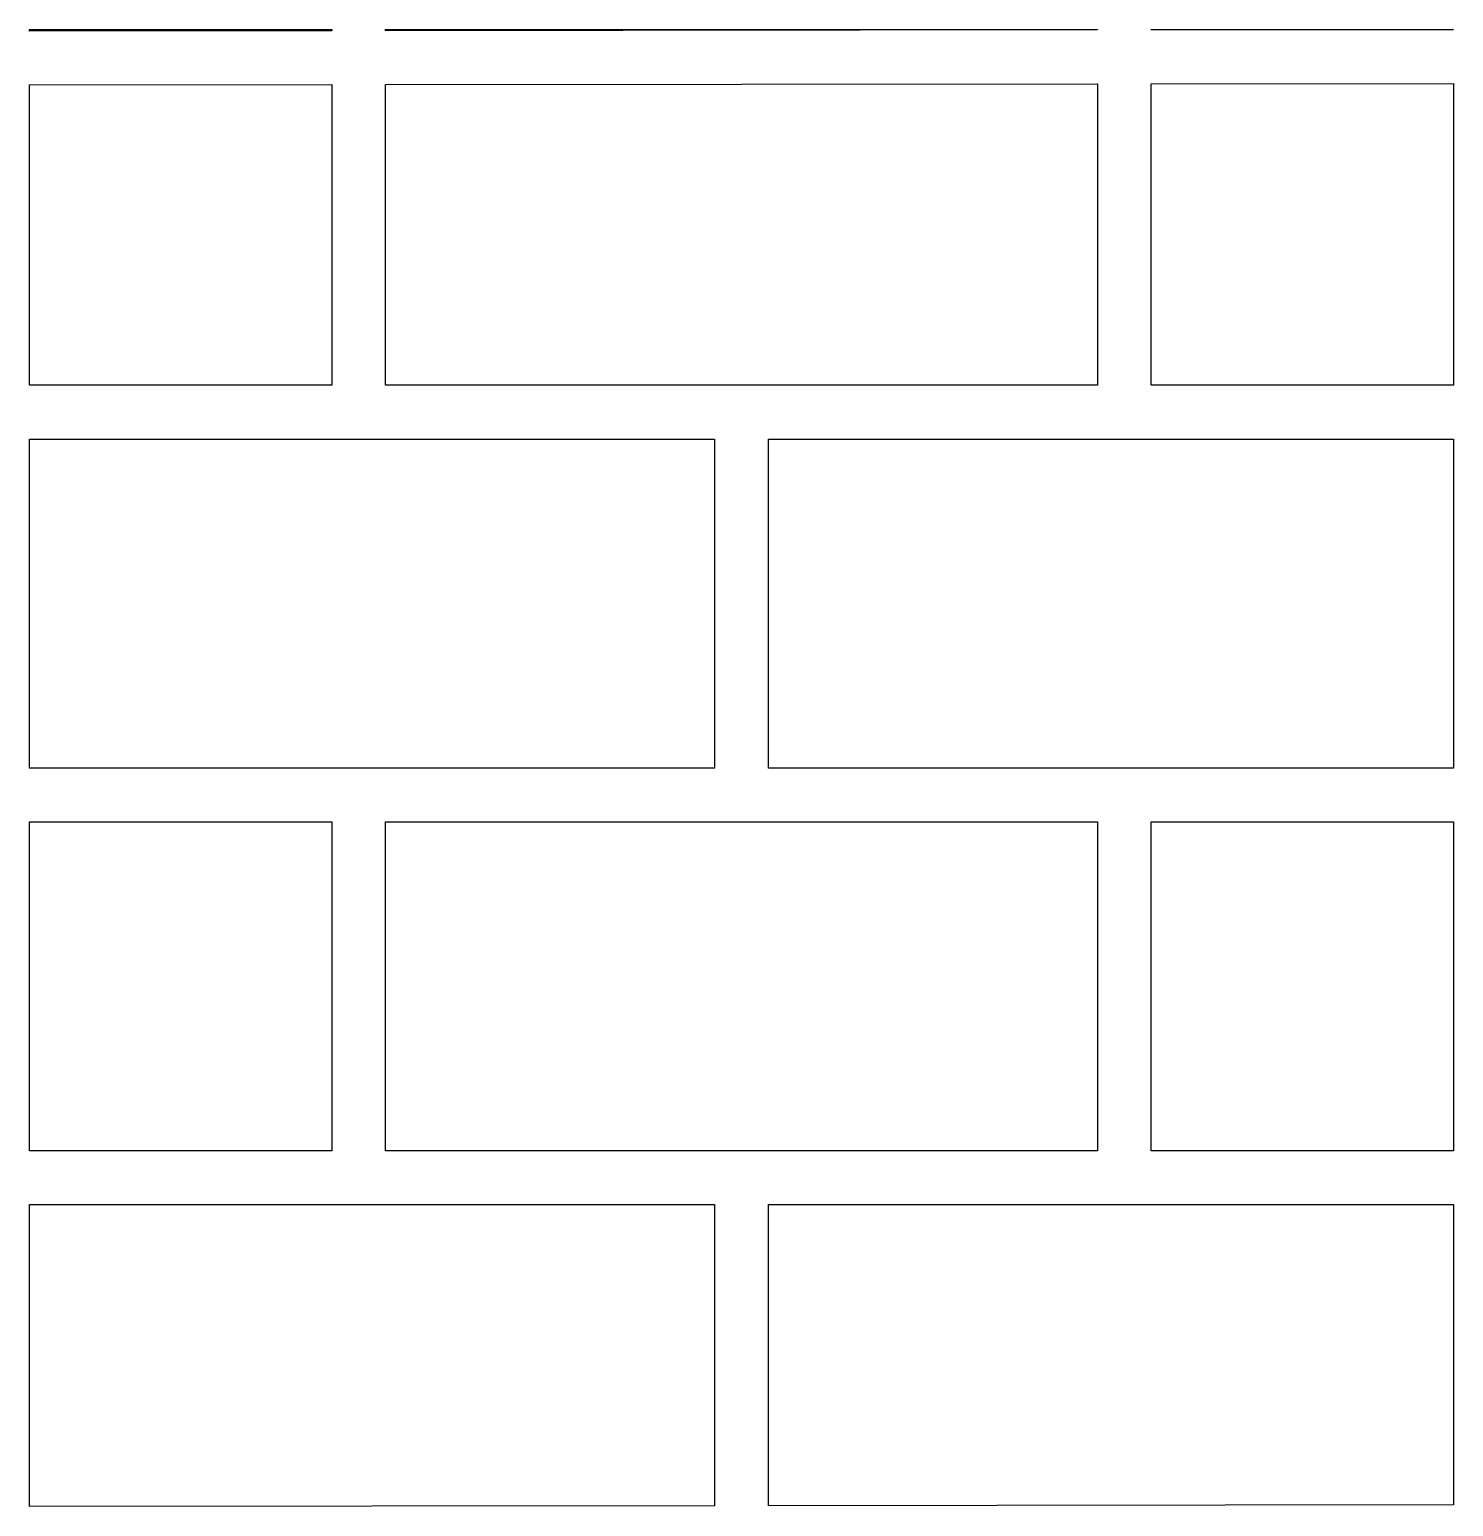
# Model space of a CAD drawing. Header units: centimetres. Extents: x -10 to 10, y -10 to 10.8.
import ezdxf

# ---------------------------------------------------------------- set-up
doc = ezdxf.new("R2010")
doc.units = ezdxf.units.CM
doc.header["$MEASUREMENT"] = 0
doc.layers.add('Layer 1', color=7, linetype='Continuous')

msp = doc.modelspace()

# ---------------------------------------------------------------- linework, layer by layer
at = {"layer": 'Layer 1'}
for points in [[(-10.03598, 10.795), (-10.03598, 10.795), (-10.03598, 10.77349), (-10.03598, 10.77349), (-10.03598, 10.77349), (-10.03598, 10.77349), (-5.77702, 10.77788), (-5.77702, 10.77788), (-5.77702, 10.77788), (-5.77702, 10.77788), (-5.77701, 10.795), (-5.77701, 10.795), (-5.77701, 10.795), (-5.77701, 10.795), (-10.03598, 10.795), (-10.03598, 10.795)], [(-5.01799, 10.795), (-5.01799, 10.795), (-5.01799, 10.77868), (-5.01799, 10.77868), (-5.01799, 10.77868), (-5.01799, 10.77868), (5.01799, 10.7891), (5.01799, 10.7891), (5.01799, 10.7891), (5.01799, 10.7891), (5.01799, 10.795), (5.01799, 10.795), (5.01799, 10.795), (5.01799, 10.795), (-5.01799, 10.795), (-5.01799, 10.795)], [(5.77701, 10.795), (5.77701, 10.795), (5.77701, 10.78981), (5.77701, 10.78981), (5.77701, 10.78981), (5.77701, 10.78981), (10.03598, 10.79416), (10.03598, 10.79416), (10.03598, 10.79416), (10.03598, 10.79416), (10.03598, 10.795), (10.03598, 10.795), (10.03598, 10.795), (10.03598, 10.795), (5.77701, 10.795), (5.77701, 10.795)], [(-5.77701, 10.01886), (-5.77701, 10.01886), (-10.03598, 10.01447), (-10.03598, 10.01447), (-10.03598, 10.01447), (-10.03598, 10.01447), (-10.03598, 5.77701), (-10.03598, 5.77701), (-10.03598, 5.77701), (-10.03598, 5.77701), (-5.77701, 5.77701), (-5.77701, 5.77701), (-5.77701, 5.77701), (-5.77701, 5.77701), (-5.77701, 10.01886), (-5.77701, 10.01886)], [(5.01799, 10.03007), (5.01799, 10.03007), (-5.01799, 10.01965), (-5.01799, 10.01965), (-5.01799, 10.01965), (-5.01799, 10.01965), (-5.01799, 5.77701), (-5.01799, 5.77701), (-5.01799, 5.77701), (-5.01799, 5.77701), (5.01799, 5.77701), (5.01799, 5.77701), (5.01799, 5.77701), (5.01799, 5.77701), (5.01799, 10.03007), (5.01799, 10.03007)], [(10.03598, 10.03513), (10.03598, 10.03513), (5.77702, 10.03079), (5.77702, 10.03079), (5.77702, 10.03079), (5.77702, 10.03079), (5.77701, 5.77701), (5.77701, 5.77701), (5.77701, 5.77701), (5.77701, 5.77701), (10.03598, 5.77701), (10.03598, 5.77701), (10.03598, 5.77701), (10.03598, 5.77701), (10.03598, 10.03513), (10.03598, 10.03513)], [(-10.03598, 5.01799), (-10.03598, 5.01799), (-10.03598, 0.37951), (-10.03598, 0.37951), (-10.03598, 0.37951), (-10.03598, 0.37951), (-0.37951, 0.37951), (-0.37951, 0.37951), (-0.37951, 0.37951), (-0.37951, 0.37951), (-0.37951, 5.01799), (-0.37951, 5.01799), (-0.37951, 5.01799), (-0.37951, 5.01799), (-10.03598, 5.01799), (-10.03598, 5.01799)], [(0.37951, 5.01799), (0.37951, 5.01799), (0.37951, 0.37951), (0.37951, 0.37951), (0.37951, 0.37951), (0.37951, 0.37951), (10.03598, 0.37951), (10.03598, 0.37951), (10.03598, 0.37951), (10.03598, 0.37951), (10.03598, 5.01799), (10.03598, 5.01799), (10.03598, 5.01799), (10.03598, 5.01799), (0.37951, 5.01799), (0.37951, 5.01799)], [(-10.03598, -0.37951), (-10.03598, -0.37951), (-10.03598, -5.01799), (-10.03598, -5.01799), (-10.03598, -5.01799), (-10.03598, -5.01799), (-5.77701, -5.01799), (-5.77701, -5.01799), (-5.77701, -5.01799), (-5.77701, -5.01799), (-5.77701, -0.37951), (-5.77701, -0.37951), (-5.77701, -0.37951), (-5.77701, -0.37951), (-10.03598, -0.37951), (-10.03598, -0.37951)], [(-5.01799, -0.37951), (-5.01799, -0.37951), (-5.01799, -5.01799), (-5.01799, -5.01799), (-5.01799, -5.01799), (-5.01799, -5.01799), (5.01799, -5.01799), (5.01799, -5.01799), (5.01799, -5.01799), (5.01799, -5.01799), (5.01799, -0.37951), (5.01799, -0.37951), (5.01799, -0.37951), (5.01799, -0.37951), (-5.01799, -0.37951), (-5.01799, -0.37951)], [(5.77701, -0.37951), (5.77701, -0.37951), (5.77701, -5.01799), (5.77701, -5.01799), (5.77701, -5.01799), (5.77701, -5.01799), (10.03598, -5.01799), (10.03598, -5.01799), (10.03598, -5.01799), (10.03598, -5.01799), (10.03598, -0.37951), (10.03598, -0.37951), (10.03598, -0.37951), (10.03598, -0.37951), (5.77701, -0.37951), (5.77701, -0.37951)], [(-10.03598, -5.77701), (-10.03598, -5.77701), (-10.03598, -10.03513), (-10.03598, -10.03513), (-10.03598, -10.03513), (-10.03598, -10.03513), (-0.37952, -10.02518), (-0.37952, -10.02518), (-0.37952, -10.02518), (-0.37952, -10.02518), (-0.37951, -5.77701), (-0.37951, -5.77701), (-0.37951, -5.77701), (-0.37951, -5.77701), (-10.03598, -5.77701), (-10.03598, -5.77701)], [(0.37951, -5.77701), (0.37951, -5.77701), (0.37951, -10.02446), (0.37951, -10.02446), (0.37951, -10.02446), (0.37951, -10.02446), (10.03597, -10.01447), (10.03597, -10.01447), (10.03597, -10.01447), (10.03597, -10.01447), (10.03598, -5.77701), (10.03598, -5.77701), (10.03598, -5.77701), (10.03598, -5.77701), (0.37951, -5.77701), (0.37951, -5.77701)]]:
    msp.add_open_spline(points, degree=3, knots=[0, 0, 0, 0, 0.2, 0.2, 0.2, 0.2, 0.4, 0.4, 0.4, 0.4, 0.6, 0.6, 0.6, 0.6, 1, 1, 1, 1], dxfattribs=at)

doc.saveas('drawing.dxf')
